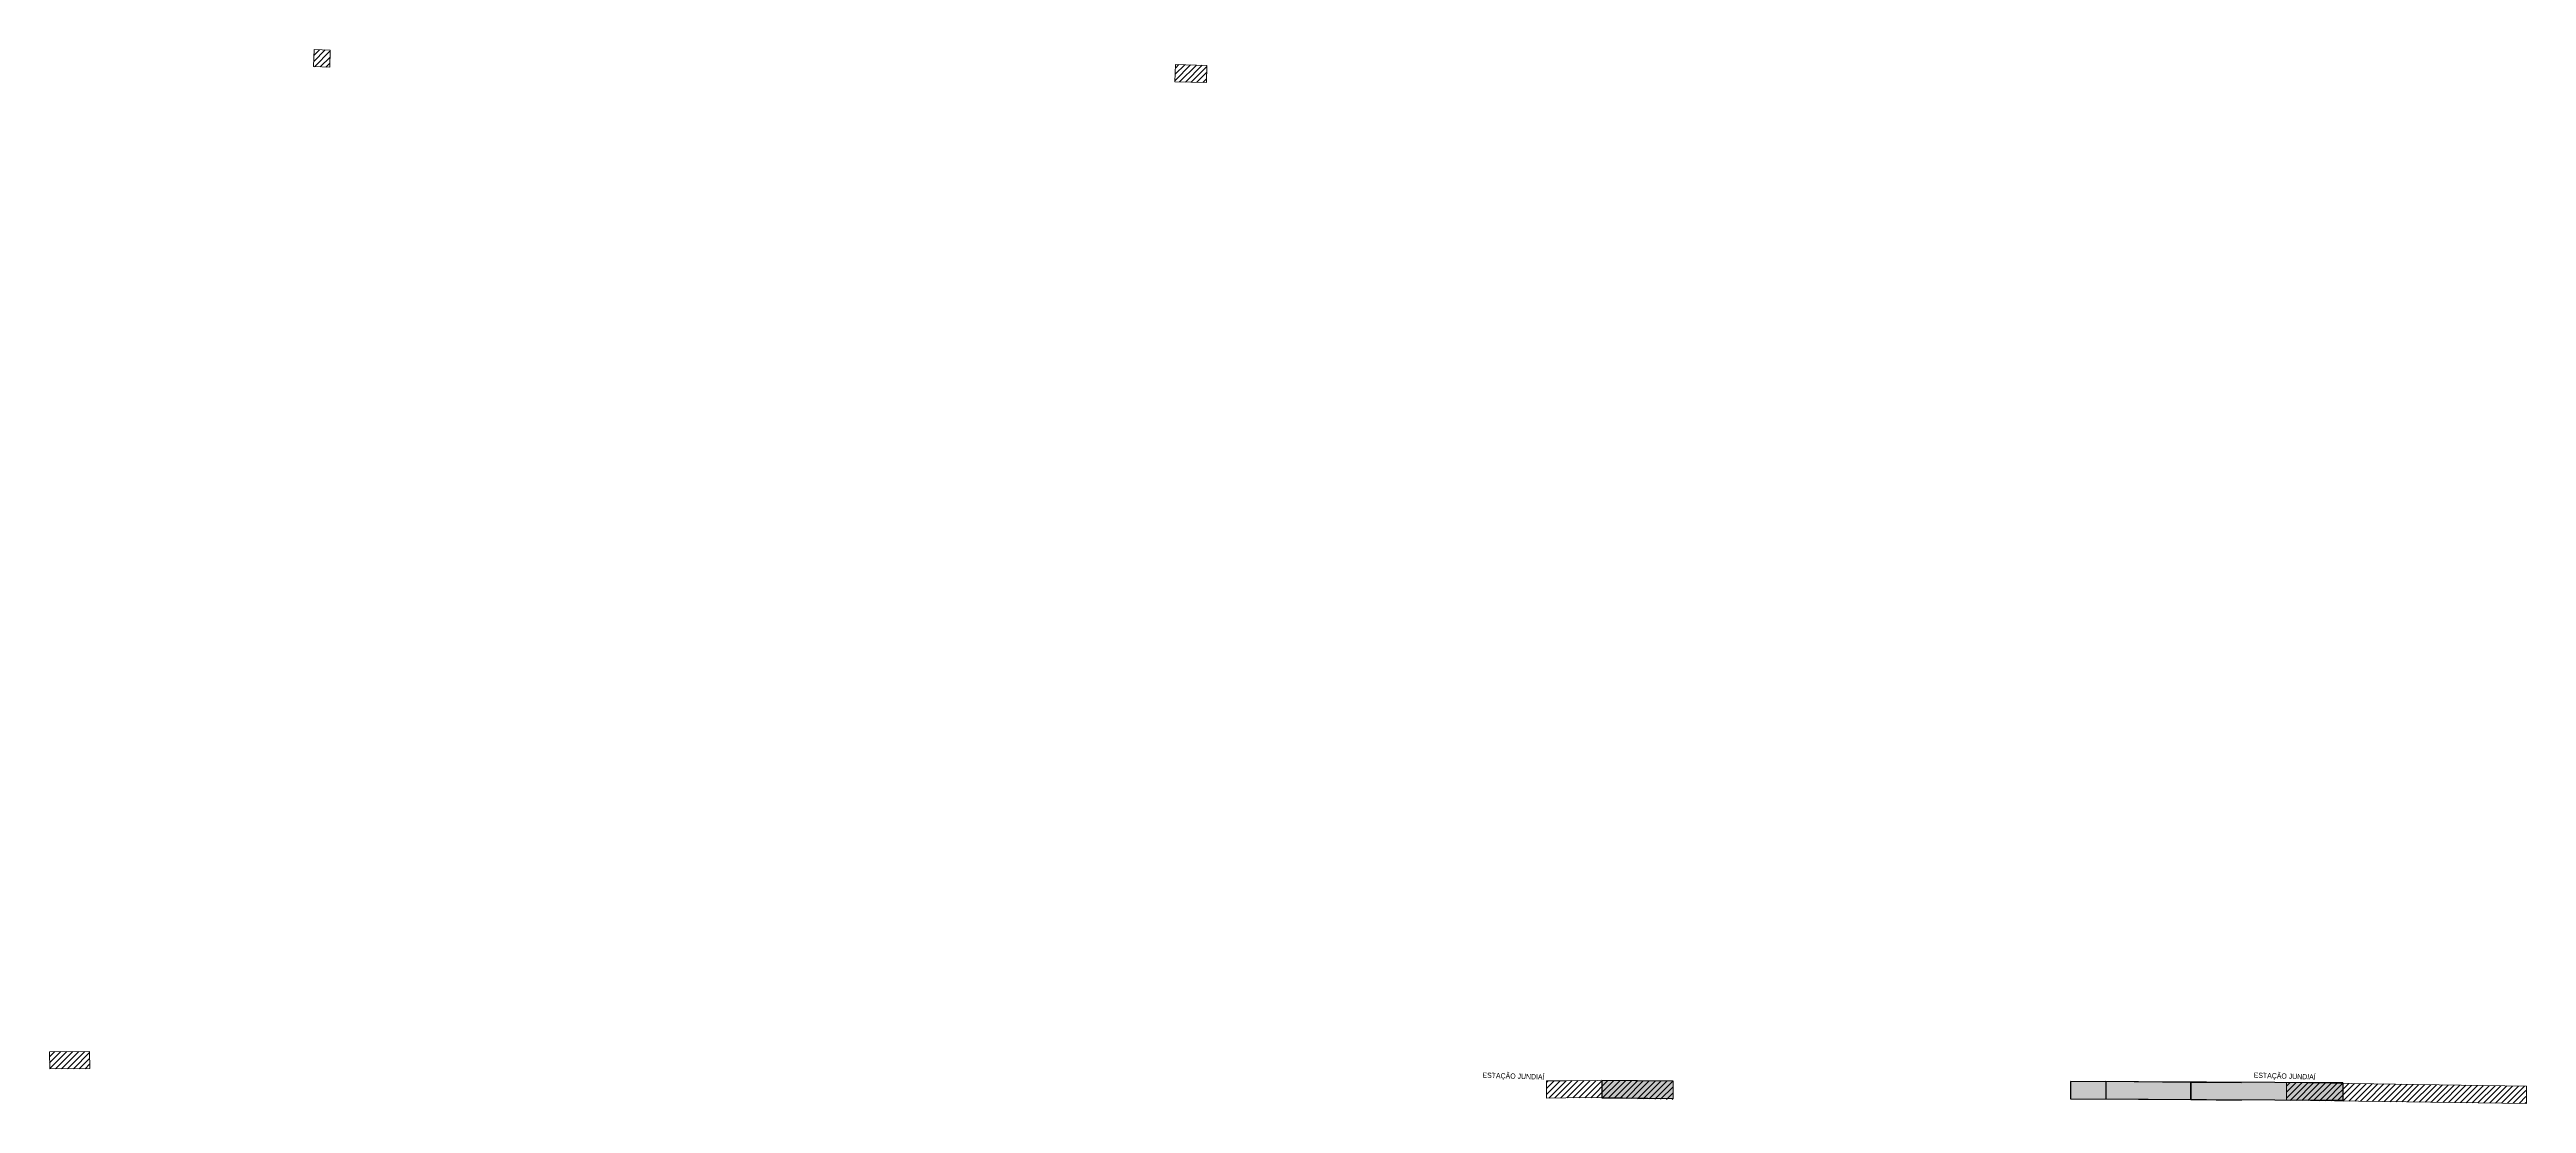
# Model space of a CAD drawing. Header units: metres. Extents: x 307545 to 341809, y 7387092 to 7434457.
# Drawn here: x 337514 to 339384, y 7387092 to 7387888 of the extents above; entities that cross this region are included whole.
import ezdxf

# ---------------------------------------------------------------- set-up
doc = ezdxf.new("R2010")
doc.units = ezdxf.units.M
doc.header["$LTSCALE"] = 10
doc.layers.add('F-VT-OAE', color=10, linetype='Continuous', lineweight=0)
for name, color, linetype in [('U-VT-PLATAFORMA', 2, 'Continuous'), ('U-VT-PLATAFORMA EXISTENTE', 252, 'Continuous'), ('U-VT-PLATAFORMA PROJETADA', 3, 'Continuous'), ('U-VT-VIADUTO-EXISTENTE', 252, 'Continuous')]:
    doc.layers.add(name, color=color, linetype=linetype)
doc.styles.add('DIM', font='arial.ttf', dxfattribs={"width": 0.8, "height": 1.5})

msp = doc.modelspace()

# ---------------------------------------------------------------- hatches: boundary and pattern name
at = {"layer": 'F-VT-OAE'}
h = msp.add_hatch(dxfattribs=at)
h.set_pattern_fill('ANSI31', color=256)
h.paths.add_polyline_path([(337714.2, 7387888.4), (337713.7, 7387875.5), (337725.9, 7387875), (337726.3, 7387888)])
h = msp.add_hatch(dxfattribs=at)
h.set_pattern_fill('ANSI31', color=256)
h.paths.add_polyline_path([(338364, 7387864.1), (338364.4, 7387877.1), (338388, 7387876.5), (338387.7, 7387863.5)])
h = msp.add_hatch(dxfattribs=at)
h.set_pattern_fill('ANSI31', color=256)
h.paths.add_polyline_path([(337544.7, 7387118.8), (337514.5, 7387118.6), (337514.4, 7387131.6), (337544.6, 7387131.8)])
at = {"layer": 'U-VT-PLATAFORMA EXISTENTE'}
h = msp.add_hatch(color=256, dxfattribs=at)
h.dxf.hatch_style = 1
h.paths.add_polyline_path([(338686.3, 7387109.8), (338686.3, 7387096.8), (338740.1, 7387096.3), (338740, 7387109.3)])
h = msp.add_hatch(color=256, dxfattribs=at)
h.dxf.hatch_style = 1
h.paths.add_polyline_path([(339040, 7387109), (339040, 7387096), (339130.8, 7387095.4), (339130.8, 7387108.4)])
h = msp.add_hatch(color=256, dxfattribs=at)
h.dxf.hatch_style = 1
h.paths.add_polyline_path([(339245.7, 7387095), (339245.7, 7387108), (339130.8, 7387108.4), (339130.8, 7387095.4)])
at = {"layer": 'U-VT-PLATAFORMA PROJETADA', "linetype": 'Continuous', "lineweight": 0}
h = msp.add_hatch(dxfattribs=at)
h.set_pattern_fill('ANSI31', color=256)
h.paths.add_polyline_path([(338644.4, 7387109.6), (338644.4, 7387096.6), (338659, 7387096.7), (338683, 7387096.9), (338740.1, 7387095.4), (338740, 7387109.3), (338683, 7387109.9), (338659, 7387109.7)])
h = msp.add_hatch(dxfattribs=at)
h.set_pattern_fill('ANSI31', color=256)
h.set_pattern_definition([(45, (253.1435, -2.8893), (-2.2450640303, 2.2450640303), [])])
h.paths.add_polyline_path([(339383.9, 7387105.5), (339383.9, 7387092.5), (339203, 7387094.9), (339203, 7387108.4)])

# ---------------------------------------------------------------- linework, layer by layer
at = {"layer": 'F-VT-OAE'}
for points in [[(337714.2, 7387888.4), (337713.7, 7387875.5), (337725.9, 7387875), (337726.3, 7387888)], [(338364, 7387864.1), (338364.4, 7387877.1), (338388, 7387876.5), (338387.7, 7387863.5)], [(337544.7, 7387118.8), (337514.5, 7387118.6), (337514.4, 7387131.6), (337544.6, 7387131.8)]]:
    msp.add_lwpolyline(points, close=True, dxfattribs=at)
at = {"layer": 'U-VT-PLATAFORMA EXISTENTE'}
msp.add_lwpolyline([(339066.6, 7387109), (339066.6, 7387096), (339130.8, 7387095.4), (339130.8, 7387108.4)], close=True, dxfattribs=at)
msp.add_lwpolyline([(339169.2, 7387108), (339130.8, 7387108.4), (339130.8, 7387095.4), (339169.2, 7387095)], dxfattribs=at)
at = {"layer": 'U-VT-PLATAFORMA PROJETADA', "linetype": 'Continuous', "lineweight": 0}
msp.add_line((338644.4, 7387096.6), (338644.4, 7387109.6), dxfattribs=at)
for points in [[(338644.4, 7387109.6), (338659, 7387109.7), (338683, 7387109.9), (338740, 7387109.3), (338740.1, 7387096.3), (338683, 7387096.9), (338659, 7387096.7), (338644.4, 7387096.6)], [(339384.3, 7387105.5), (339384.3, 7387092.5), (339203, 7387094.9), (339203, 7387108.4), (339384.3, 7387105.5)]]:
    msp.add_lwpolyline(points, dxfattribs=at)
at = {"layer": 'U-VT-VIADUTO-EXISTENTE', "color": 2}
msp.add_line((339245.7, 7387108), (339245.7, 7387095), dxfattribs=at)
for points in [[(338740, 7387109.3), (338686.3, 7387109.8), (338686.3, 7387096.8), (338740.1, 7387096.3)], [(339245.7, 7387108), (339040, 7387109), (339040, 7387096), (339245.7, 7387095)]]:
    msp.add_lwpolyline(points, dxfattribs=at)

# ---------------------------------------------------------------- texts
at = {"layer": 'U-VT-PLATAFORMA', "color": 3, "style": 'DIM', "width": 0.75}
for p in [(338596.1, 7387111.9), (339178.3, 7387111.9)]:
    msp.add_text('ESTAÇÃO JUNDIAÍ', height=4, rotation=358.2527, dxfattribs=at).set_placement(p)

doc.saveas('drawing.dxf')
